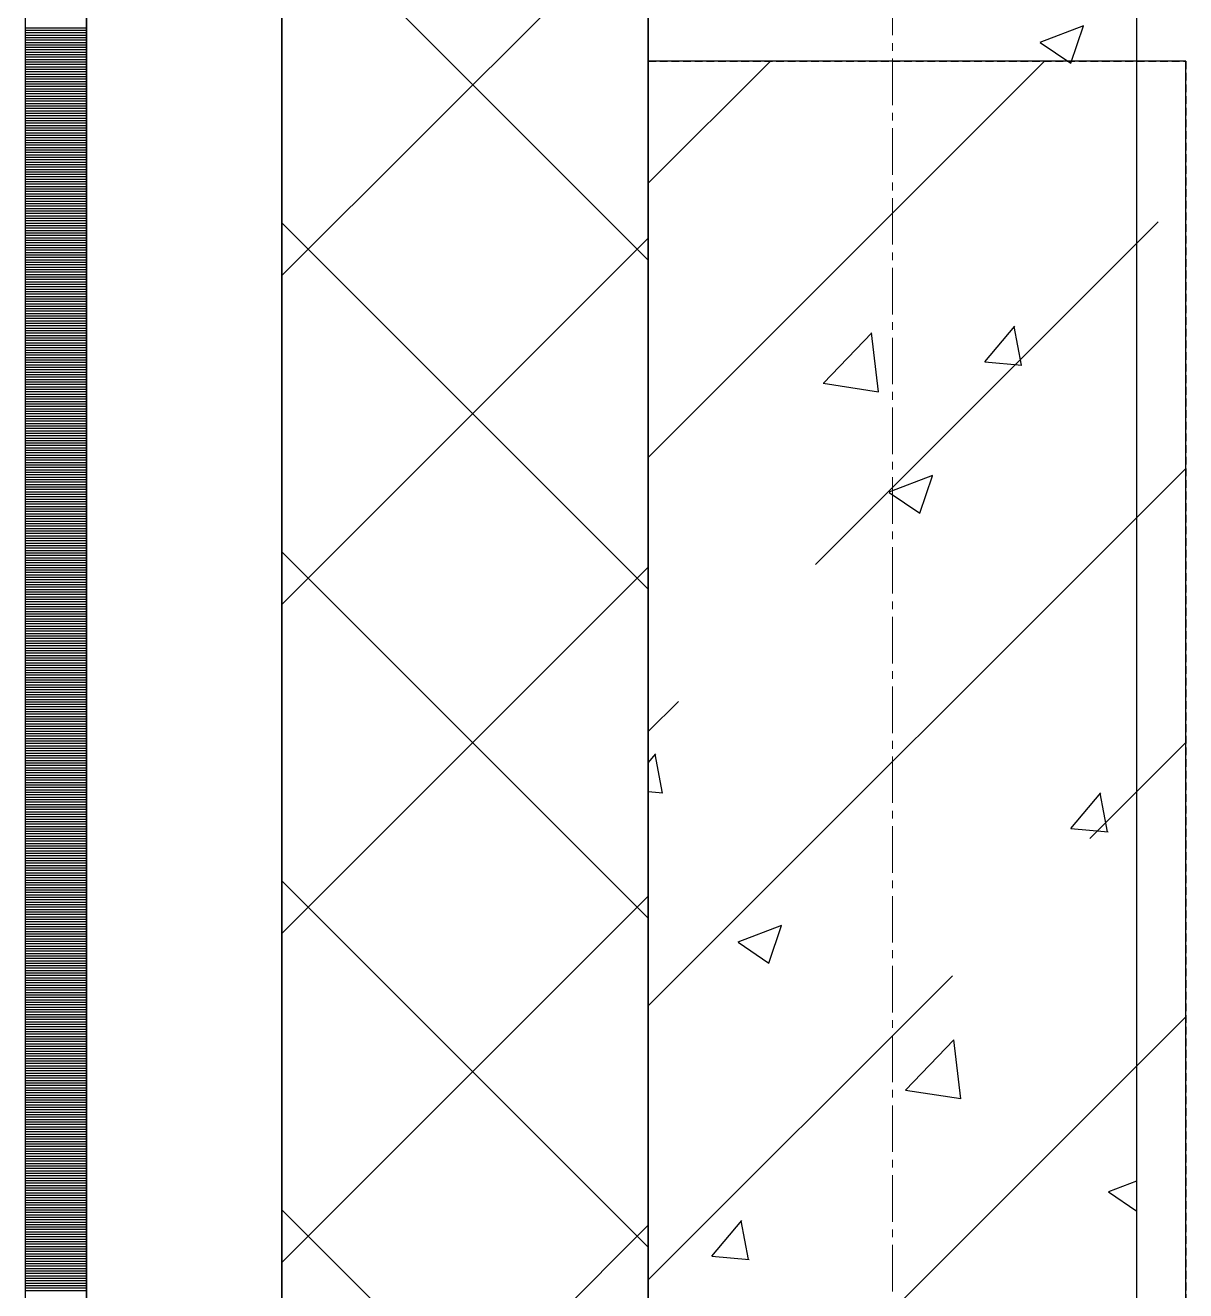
# Model space of a CAD drawing. Header units: millimetres. Extents: x -231292 to 573618, y -153144 to 564035.
# Drawn here: x 8548 to 9023, y 196013 to 196531 of the extents above; entities that cross this region are included whole.
import ezdxf

# ---------------------------------------------------------------- set-up
doc = ezdxf.new("R2010")
doc.units = ezdxf.units.MM
doc.linetypes.add('CENTER2', pattern=[28.575, 19.05, -3.175, 3.175, -3.175])
doc.linetypes.add('HIDDEN2', pattern=[4.7625, 3.175, -1.5875])
doc.layers.get('0').update_dxf_attribs({"color": 250})
for name, color, linetype, lineweight in [('АР_Колонны', 250, 'Continuous', 35), ('АР_Стены ЖБ', 250, 'Continuous', 35), ('АР_Стены ПЕНОблок', 250, 'Continuous', 20), ('АР_Тонкая', 250, 'Continuous', 5), ('АР_Утеплитель', 250, 'Continuous', 0), ('АР_Штриховка', 250, 'Continuous', 0), ('РД_Оси_100', 250, 'Continuous', 0)]:
    doc.layers.add(name, color=color, linetype=linetype, lineweight=lineweight)

# ---------------------------------------------------------------- blocks, each defined once
blk = doc.blocks.new('оси_рен')
at = {"layer": 'РД_Оси_100', "color": 251, "linetype": 'CENTER2', "true_color": 0x636466}
blk.add_line((1195652.916, 135558.25), (1195652.916, 223268.25), dxfattribs=at)

msp = doc.modelspace()

# ---------------------------------------------------------------- linework, layer by layer
at = {"layer": 'АР_Колонны', "color": 18, "linetype": 'HIDDEN2', "lineweight": 25, "true_color": 0x000000}
for p, q in [((8803.243, 196516.253), (9023.243, 196516.253)), ((8803.243, 195316.253), (8803.243, 196516.253)), ((9023.243, 196516.253), (9023.243, 195316.253))]:
    msp.add_line(p, q, dxfattribs=at)
at = {"layer": 'АР_Колонны', "color": 18, "linetype": 'Continuous', "lineweight": 25, "true_color": 0x000000}
for p, q in [((9023.243, 196516.253), (8803.243, 196516.253)), ((8803.243, 196516.253), (8803.243, 195316.253)), ((9023.243, 196516.253), (8803.243, 196516.253)), ((8803.243, 196516.253), (8803.243, 195316.253)), ((9023.243, 195316.253), (9023.243, 196516.253)), ((9023.243, 195316.253), (9023.243, 196516.253))]:
    msp.add_line(p, q, dxfattribs=at)
at = {"layer": 'АР_Стены ЖБ', "color": 18, "linetype": 'Continuous', "lineweight": 25, "true_color": 0x000000}
for p, q in [((9023.243, 196516.253), (8803.243, 196516.253)), ((8803.243, 196516.253), (8803.243, 195316.253)), ((9023.243, 195316.253), (9023.243, 196516.253))]:
    msp.add_line(p, q, dxfattribs=at)
at = {"layer": 'АР_Стены ПЕНОблок', "color": 18, "linetype": 'Continuous', "lineweight": 25, "true_color": 0x000000}
for p, q in [((8803.243, 263866.253), (8803.243, 187666.253)), ((9003.243, 187666.253), (9003.243, 263866.253))]:
    msp.add_line(p, q, dxfattribs=at)
at = {"layer": 'АР_Тонкая', "color": 18, "linetype": 'Continuous', "lineweight": 25, "true_color": 0x000000}
for p, q in [((8548.243, 263866.253), (8548.243, 187666.253)), ((8573.243, 263866.253), (8573.243, 187666.253)), ((8573.243, 187666.253), (8573.243, 263866.253)), ((8653.243, 187666.253), (8653.243, 263866.253))]:
    msp.add_line(p, q, dxfattribs=at)
at = {"layer": 'АР_Утеплитель', "color": 18, "linetype": 'Continuous', "lineweight": 25, "true_color": 0x000000}
for p, q in [((8653.243, 263866.253), (8653.243, 187666.253)), ((8803.243, 187666.253), (8803.243, 263866.253))]:
    msp.add_line(p, q, dxfattribs=at)
at = {"layer": 'АР_Штриховка', "color": 18, "linetype": 'Continuous', "lineweight": 25, "true_color": 0x000000}
for p, q in [((8803.243, 196434.814), (8653.243, 196584.814)), ((8653.243, 196428.527), (8803.243, 196578.527)), ((8548.243, 196530.002), (8573.243, 196530.002)), ((8548.243, 196529.002), (8573.243, 196529.002)), ((8963.715, 196524.118), (8981.5, 196530.945)), ((8976.273, 196515.412), (8981.423, 196530.761)), ((8548.243, 196528.002), (8573.243, 196528.002)), ((8548.243, 196527.002), (8573.243, 196527.002)), ((8548.243, 196526.002), (8573.243, 196526.002)), ((8548.243, 196525.002), (8573.243, 196525.002)), ((8548.243, 196524.002), (8573.243, 196524.002)), ((8963.632, 196523.935), (8976.267, 196515.413)), ((8548.243, 196523.002), (8573.243, 196523.002)), ((8548.243, 196522.002), (8573.243, 196522.002)), ((8548.243, 196521.002), (8573.243, 196521.002)), ((8548.243, 196520.002), (8573.243, 196520.002)), ((8548.243, 196519.002), (8573.243, 196519.002)), ((8548.243, 196518.002), (8573.243, 196518.002)), ((8548.243, 196517.002), (8573.243, 196517.002)), ((8548.243, 196516.002), (8573.243, 196516.002)), ((8548.243, 196515.002), (8573.243, 196515.002)), ((8548.243, 196514.002), (8573.243, 196514.002)), ((8803.243, 196354.021), (8965.475, 196516.253)), ((8803.243, 196466.274), (8853.222, 196516.253)), ((8548.243, 196513.002), (8573.243, 196513.002)), ((8548.243, 196512.002), (8573.243, 196512.002)), ((8548.243, 196511.002), (8573.243, 196511.002)), ((8548.243, 196510.002), (8573.243, 196510.002)), ((8548.243, 196509.002), (8573.243, 196509.002)), ((8548.243, 196508.002), (8573.243, 196508.002)), ((8548.243, 196507.002), (8573.243, 196507.002)), ((8548.243, 196506.002), (8573.243, 196506.002)), ((8548.243, 196505.002), (8573.243, 196505.002)), ((8548.243, 196504.002), (8573.243, 196504.002)), ((8548.243, 196503.002), (8573.243, 196503.002)), ((8548.243, 196502.002), (8573.243, 196502.002)), ((8548.243, 196501.002), (8573.243, 196501.002)), ((8548.243, 196500.002), (8573.243, 196500.002)), ((8548.243, 196499.002), (8573.243, 196499.002)), ((8548.243, 196498.002), (8573.243, 196498.002)), ((8548.243, 196497.002), (8573.243, 196497.002)), ((8548.243, 196496.002), (8573.243, 196496.002)), ((8548.243, 196495.002), (8573.243, 196495.002)), ((8548.243, 196494.002), (8573.243, 196494.002)), ((8548.243, 196493.002), (8573.243, 196493.002)), ((8548.243, 196492.002), (8573.243, 196492.002)), ((8548.243, 196491.002), (8573.243, 196491.002)), ((8548.243, 196490.002), (8573.243, 196490.002)), ((8548.243, 196489.002), (8573.243, 196489.002)), ((8548.243, 196488.002), (8573.243, 196488.002)), ((8548.243, 196487.002), (8573.243, 196487.002)), ((8548.243, 196486.002), (8573.243, 196486.002)), ((8548.243, 196485.002), (8573.243, 196485.002)), ((8548.243, 196484.002), (8573.243, 196484.002)), ((8548.243, 196483.002), (8573.243, 196483.002)), ((8548.243, 196482.002), (8573.243, 196482.002)), ((8548.243, 196481.002), (8573.243, 196481.002)), ((8548.243, 196480.002), (8573.243, 196480.002)), ((8548.243, 196479.002), (8573.243, 196479.002)), ((8548.243, 196478.002), (8573.243, 196478.002)), ((8548.243, 196477.002), (8573.243, 196477.002)), ((8548.243, 196476.002), (8573.243, 196476.002)), ((8548.243, 196475.002), (8573.243, 196475.002)), ((8548.243, 196474.002), (8573.243, 196474.002)), ((8548.243, 196473.002), (8573.243, 196473.002)), ((8548.243, 196472.002), (8573.243, 196472.002)), ((8548.243, 196471.002), (8573.243, 196471.002)), ((8548.243, 196470.002), (8573.243, 196470.002)), ((8548.243, 196469.002), (8573.243, 196469.002)), ((8548.243, 196468.002), (8573.243, 196468.002)), ((8548.243, 196467.002), (8573.243, 196467.002)), ((8548.243, 196466.002), (8573.243, 196466.002)), ((8548.243, 196465.002), (8573.243, 196465.002)), ((8548.243, 196464.002), (8573.243, 196464.002)), ((8548.243, 196463.002), (8573.243, 196463.002)), ((8548.243, 196462.002), (8573.243, 196462.002)), ((8548.243, 196461.002), (8573.243, 196461.002)), ((8548.243, 196460.002), (8573.243, 196460.002)), ((8548.243, 196459.002), (8573.243, 196459.002)), ((8548.243, 196458.002), (8573.243, 196458.002)), ((8548.243, 196457.002), (8573.243, 196457.002)), ((8548.243, 196456.002), (8573.243, 196456.002)), ((8548.243, 196455.002), (8573.243, 196455.002)), ((8548.243, 196454.002), (8573.243, 196454.002)), ((8548.243, 196453.002), (8573.243, 196453.002)), ((8548.243, 196452.002), (8573.243, 196452.002)), ((8548.243, 196451.002), (8573.243, 196451.002)), ((8548.243, 196450.002), (8573.243, 196450.002)), ((8548.243, 196449.002), (8573.243, 196449.002)), ((8548.243, 196448.002), (8573.243, 196448.002)), ((8548.243, 196447.002), (8573.243, 196447.002)), ((8803.243, 196300.11), (8653.243, 196450.11)), ((8871.703, 196310.228), (9012.02, 196450.544)), ((8548.243, 196446.002), (8573.243, 196446.002)), ((8548.243, 196445.002), (8573.243, 196445.002)), ((8548.243, 196444.002), (8573.243, 196444.002)), ((8548.243, 196443.002), (8573.243, 196443.002)), ((8548.243, 196442.002), (8573.243, 196442.002)), ((8548.243, 196441.002), (8573.243, 196441.002)), ((8653.243, 196293.823), (8803.243, 196443.823)), ((8548.243, 196440.002), (8573.243, 196440.002)), ((8548.243, 196439.002), (8573.243, 196439.002)), ((8548.243, 196438.002), (8573.243, 196438.002)), ((8548.243, 196437.002), (8573.243, 196437.002)), ((8548.243, 196436.002), (8573.243, 196436.002)), ((8548.243, 196435.002), (8573.243, 196435.002)), ((8548.243, 196434.002), (8573.243, 196434.002)), ((8548.243, 196433.002), (8573.243, 196433.002)), ((8548.243, 196432.002), (8573.243, 196432.002)), ((8548.243, 196431.002), (8573.243, 196431.002)), ((8548.243, 196430.002), (8573.243, 196430.002)), ((8548.243, 196429.002), (8573.243, 196429.002)), ((8548.243, 196428.002), (8573.243, 196428.002)), ((8548.243, 196427.002), (8573.243, 196427.002)), ((8548.243, 196426.002), (8573.243, 196426.002)), ((8548.243, 196425.002), (8573.243, 196425.002)), ((8548.243, 196424.002), (8573.243, 196424.002)), ((8548.243, 196423.002), (8573.243, 196423.002)), ((8548.243, 196422.002), (8573.243, 196422.002)), ((8548.243, 196421.002), (8573.243, 196421.002)), ((8548.243, 196420.002), (8573.243, 196420.002)), ((8548.243, 196419.002), (8573.243, 196419.002)), ((8548.243, 196418.002), (8573.243, 196418.002)), ((8548.243, 196417.002), (8573.243, 196417.002)), ((8548.243, 196416.002), (8573.243, 196416.002)), ((8548.243, 196415.002), (8573.243, 196415.002)), ((8548.243, 196414.002), (8573.243, 196414.002)), ((8548.243, 196413.002), (8573.243, 196413.002)), ((8548.243, 196412.002), (8573.243, 196412.002)), ((8548.243, 196411.002), (8573.243, 196411.002)), ((8548.243, 196410.002), (8573.243, 196410.002)), ((8548.243, 196409.002), (8573.243, 196409.002)), ((8548.243, 196408.002), (8573.243, 196408.002)), ((8548.243, 196407.002), (8573.243, 196407.002)), ((8548.243, 196406.002), (8573.243, 196406.002)), ((8548.243, 196405.002), (8573.243, 196405.002)), ((8874.932, 196384.411), (8894.716, 196405.03)), ((8897.481, 196380.902), (8894.675, 196405.025)), ((8941.026, 196393.151), (8953.271, 196407.744)), ((8955.975, 196391.77), (8953.038, 196407.691)), ((8548.243, 196404.002), (8573.243, 196404.002)), ((8548.243, 196403.002), (8573.243, 196403.002)), ((8548.243, 196402.002), (8573.243, 196402.002)), ((8548.243, 196401.002), (8573.243, 196401.002)), ((8548.243, 196400.002), (8573.243, 196400.002)), ((8548.243, 196399.002), (8573.243, 196399.002)), ((8548.243, 196398.002), (8573.243, 196398.002)), ((8548.243, 196397.002), (8573.243, 196397.002)), ((8548.243, 196396.002), (8573.243, 196396.002)), ((8548.243, 196395.002), (8573.243, 196395.002)), ((8548.243, 196394.002), (8573.243, 196394.002)), ((8548.243, 196393.002), (8573.243, 196393.002)), ((8548.243, 196392.002), (8573.243, 196392.002)), ((8548.243, 196391.002), (8573.243, 196391.002)), ((8548.243, 196390.002), (8573.243, 196390.002)), ((8941.025, 196393.141), (8956.207, 196391.813)), ((8548.243, 196389.002), (8573.243, 196389.002)), ((8548.243, 196388.002), (8573.243, 196388.002)), ((8548.243, 196387.002), (8573.243, 196387.002)), ((8548.243, 196386.002), (8573.243, 196386.002)), ((8548.243, 196385.002), (8573.243, 196385.002)), ((8548.243, 196384.002), (8573.243, 196384.002)), ((8874.902, 196384.475), (8897.492, 196380.972)), ((8548.243, 196383.002), (8573.243, 196383.002)), ((8548.243, 196382.002), (8573.243, 196382.002)), ((8548.243, 196381.002), (8573.243, 196381.002)), ((8548.243, 196380.002), (8573.243, 196380.002)), ((8548.243, 196379.002), (8573.243, 196379.002)), ((8548.243, 196378.002), (8573.243, 196378.002)), ((8548.243, 196377.002), (8573.243, 196377.002)), ((8548.243, 196376.002), (8573.243, 196376.002)), ((8548.243, 196375.002), (8573.243, 196375.002)), ((8548.243, 196374.002), (8573.243, 196374.002)), ((8548.243, 196373.002), (8573.243, 196373.002)), ((8548.243, 196372.002), (8573.243, 196372.002)), ((8548.243, 196371.002), (8573.243, 196371.002)), ((8548.243, 196370.002), (8573.243, 196370.002)), ((8548.243, 196369.002), (8573.243, 196369.002)), ((8548.243, 196368.002), (8573.243, 196368.002)), ((8548.243, 196367.002), (8573.243, 196367.002)), ((8548.243, 196366.002), (8573.243, 196366.002)), ((8548.243, 196365.002), (8573.243, 196365.002)), ((8548.243, 196364.002), (8573.243, 196364.002)), ((8548.243, 196363.002), (8573.243, 196363.002)), ((8548.243, 196362.002), (8573.243, 196362.002)), ((8548.243, 196361.002), (8573.243, 196361.002)), ((8548.243, 196360.002), (8573.243, 196360.002)), ((8548.243, 196359.002), (8573.243, 196359.002)), ((8548.243, 196358.002), (8573.243, 196358.002)), ((8548.243, 196357.002), (8573.243, 196357.002)), ((8548.243, 196356.002), (8573.243, 196356.002)), ((8548.243, 196355.002), (8573.243, 196355.002)), ((8548.243, 196354.002), (8573.243, 196354.002)), ((8548.243, 196353.002), (8573.243, 196353.002)), ((8548.243, 196352.002), (8573.243, 196352.002)), ((8548.243, 196351.002), (8573.243, 196351.002)), ((8548.243, 196350.002), (8573.243, 196350.002)), ((8548.243, 196349.002), (8573.243, 196349.002)), ((8548.243, 196348.002), (8573.243, 196348.002)), ((8803.243, 196129.514), (9023.243, 196349.514)), ((8548.243, 196347.002), (8573.243, 196347.002)), ((8548.243, 196346.002), (8573.243, 196346.002)), ((8548.243, 196345.002), (8573.243, 196345.002)), ((8548.243, 196344.002), (8573.243, 196344.002)), ((8548.243, 196343.002), (8573.243, 196343.002)), ((8901.913, 196339.93), (8919.698, 196346.757)), ((8914.471, 196331.224), (8919.621, 196346.573)), ((8548.243, 196342.002), (8573.243, 196342.002)), ((8548.243, 196341.002), (8573.243, 196341.002)), ((8548.243, 196340.002), (8573.243, 196340.002)), ((8548.243, 196339.002), (8573.243, 196339.002)), ((8548.243, 196338.002), (8573.243, 196338.002)), ((8901.83, 196339.747), (8914.465, 196331.225)), ((8548.243, 196337.002), (8573.243, 196337.002)), ((8548.243, 196336.002), (8573.243, 196336.002)), ((8548.243, 196335.002), (8573.243, 196335.002)), ((8548.243, 196334.002), (8573.243, 196334.002)), ((8548.243, 196333.002), (8573.243, 196333.002)), ((8548.243, 196332.002), (8573.243, 196332.002)), ((8548.243, 196331.002), (8573.243, 196331.002)), ((8548.243, 196330.002), (8573.243, 196330.002)), ((8548.243, 196329.002), (8573.243, 196329.002)), ((8548.243, 196328.002), (8573.243, 196328.002)), ((8548.243, 196327.002), (8573.243, 196327.002)), ((8548.243, 196326.002), (8573.243, 196326.002)), ((8548.243, 196325.002), (8573.243, 196325.002)), ((8548.243, 196324.002), (8573.243, 196324.002)), ((8548.243, 196323.002), (8573.243, 196323.002)), ((8548.243, 196322.002), (8573.243, 196322.002)), ((8548.243, 196321.002), (8573.243, 196321.002)), ((8548.243, 196320.002), (8573.243, 196320.002)), ((8548.243, 196319.002), (8573.243, 196319.002)), ((8548.243, 196318.002), (8573.243, 196318.002)), ((8548.243, 196317.002), (8573.243, 196317.002)), ((8548.243, 196316.002), (8573.243, 196316.002)), ((8548.243, 196315.002), (8573.243, 196315.002)), ((8548.243, 196314.002), (8573.243, 196314.002)), ((8548.243, 196313.002), (8573.243, 196313.002)), ((8548.243, 196312.002), (8573.243, 196312.002)), ((8803.243, 196165.407), (8653.243, 196315.407)), ((8548.243, 196311.002), (8573.243, 196311.002)), ((8548.243, 196310.002), (8573.243, 196310.002)), ((8548.243, 196309.002), (8573.243, 196309.002)), ((8548.243, 196308.002), (8573.243, 196308.002)), ((8548.243, 196307.002), (8573.243, 196307.002)), ((8653.243, 196159.12), (8803.243, 196309.12)), ((8548.243, 196306.002), (8573.243, 196306.002)), ((8548.243, 196305.002), (8573.243, 196305.002)), ((8548.243, 196304.002), (8573.243, 196304.002)), ((8548.243, 196303.002), (8573.243, 196303.002)), ((8548.243, 196302.002), (8573.243, 196302.002)), ((8548.243, 196301.002), (8573.243, 196301.002)), ((8548.243, 196300.002), (8573.243, 196300.002)), ((8548.243, 196299.002), (8573.243, 196299.002)), ((8548.243, 196298.002), (8573.243, 196298.002)), ((8548.243, 196297.002), (8573.243, 196297.002)), ((8548.243, 196296.002), (8573.243, 196296.002)), ((8548.243, 196295.002), (8573.243, 196295.002)), ((8548.243, 196294.002), (8573.243, 196294.002)), ((8548.243, 196293.002), (8573.243, 196293.002)), ((8548.243, 196292.002), (8573.243, 196292.002)), ((8548.243, 196291.002), (8573.243, 196291.002)), ((8548.243, 196290.002), (8573.243, 196290.002)), ((8548.243, 196289.002), (8573.243, 196289.002)), ((8548.243, 196288.002), (8573.243, 196288.002)), ((8548.243, 196287.002), (8573.243, 196287.002)), ((8548.243, 196286.002), (8573.243, 196286.002)), ((8548.243, 196285.002), (8573.243, 196285.002)), ((8548.243, 196284.002), (8573.243, 196284.002)), ((8548.243, 196283.002), (8573.243, 196283.002)), ((8548.243, 196282.002), (8573.243, 196282.002)), ((8548.243, 196281.002), (8573.243, 196281.002)), ((8548.243, 196280.002), (8573.243, 196280.002)), ((8548.243, 196279.002), (8573.243, 196279.002)), ((8548.243, 196278.002), (8573.243, 196278.002)), ((8548.243, 196277.002), (8573.243, 196277.002)), ((8548.243, 196276.002), (8573.243, 196276.002)), ((8548.243, 196275.002), (8573.243, 196275.002)), ((8548.243, 196274.002), (8573.243, 196274.002)), ((8548.243, 196273.002), (8573.243, 196273.002)), ((8548.243, 196272.002), (8573.243, 196272.002)), ((8548.243, 196271.002), (8573.243, 196271.002)), ((8548.243, 196270.002), (8573.243, 196270.002)), ((8548.243, 196269.002), (8573.243, 196269.002)), ((8548.243, 196268.002), (8573.243, 196268.002)), ((8548.243, 196267.002), (8573.243, 196267.002)), ((8548.243, 196266.002), (8573.243, 196266.002)), ((8548.243, 196265.002), (8573.243, 196265.002)), ((8548.243, 196264.002), (8573.243, 196264.002)), ((8548.243, 196263.002), (8573.243, 196263.002)), ((8548.243, 196262.002), (8573.243, 196262.002)), ((8548.243, 196261.002), (8573.243, 196261.002)), ((8548.243, 196260.002), (8573.243, 196260.002)), ((8548.243, 196259.002), (8573.243, 196259.002)), ((8548.243, 196258.002), (8573.243, 196258.002)), ((8548.243, 196257.002), (8573.243, 196257.002)), ((8548.243, 196256.002), (8573.243, 196256.002)), ((8548.243, 196255.002), (8573.243, 196255.002)), ((8548.243, 196254.002), (8573.243, 196254.002)), ((8548.243, 196253.002), (8573.243, 196253.002)), ((8548.243, 196252.002), (8573.243, 196252.002)), ((8548.243, 196251.002), (8573.243, 196251.002)), ((8548.243, 196250.002), (8573.243, 196250.002)), ((8803.243, 196241.768), (8815.576, 196254.101)), ((8548.243, 196249.002), (8573.243, 196249.002)), ((8548.243, 196248.002), (8573.243, 196248.002)), ((8548.243, 196247.002), (8573.243, 196247.002)), ((8548.243, 196246.002), (8573.243, 196246.002)), ((8548.243, 196245.002), (8573.243, 196245.002)), ((8548.243, 196244.002), (8573.243, 196244.002)), ((8548.243, 196243.002), (8573.243, 196243.002)), ((8548.243, 196242.002), (8573.243, 196242.002)), ((8548.243, 196241.002), (8573.243, 196241.002)), ((8548.243, 196240.002), (8573.243, 196240.002)), ((8548.243, 196239.002), (8573.243, 196239.002)), ((8548.243, 196238.002), (8573.243, 196238.002)), ((8548.243, 196237.002), (8573.243, 196237.002)), ((8548.243, 196236.002), (8573.243, 196236.002)), ((8548.243, 196235.002), (8573.243, 196235.002)), ((8548.243, 196234.002), (8573.243, 196234.002)), ((8983.956, 196197.974), (9023.243, 196237.261)), ((8548.243, 196233.002), (8573.243, 196233.002)), ((8548.243, 196232.002), (8573.243, 196232.002)), ((8548.243, 196231.002), (8573.243, 196231.002)), ((8548.243, 196230.002), (8573.243, 196230.002)), ((8548.243, 196229.002), (8573.243, 196229.002)), ((8803.243, 196228.948), (8806.329, 196232.626)), ((8809.033, 196216.652), (8806.097, 196232.574)), ((8548.243, 196228.002), (8573.243, 196228.002)), ((8548.243, 196227.002), (8573.243, 196227.002)), ((8548.243, 196226.002), (8573.243, 196226.002)), ((8548.243, 196225.002), (8573.243, 196225.002)), ((8548.243, 196224.002), (8573.243, 196224.002)), ((8548.243, 196223.002), (8573.243, 196223.002)), ((8548.243, 196222.002), (8573.243, 196222.002)), ((8548.243, 196221.002), (8573.243, 196221.002)), ((8548.243, 196220.002), (8573.243, 196220.002)), ((8548.243, 196219.002), (8573.243, 196219.002)), ((8548.243, 196218.002), (8573.243, 196218.002)), ((8548.243, 196217.002), (8573.243, 196217.002)), ((8548.243, 196216.002), (8573.243, 196216.002)), ((8548.243, 196215.002), (8573.243, 196215.002)), ((8548.243, 196214.002), (8573.243, 196214.002)), ((8548.243, 196213.002), (8573.243, 196213.002)), ((8803.243, 196217.222), (8809.266, 196216.695)), ((8976.269, 196202.094), (8988.514, 196216.687)), ((8991.218, 196200.713), (8988.281, 196216.634)), ((8548.243, 196212.002), (8573.243, 196212.002)), ((8548.243, 196211.002), (8573.243, 196211.002)), ((8548.243, 196210.002), (8573.243, 196210.002)), ((8548.243, 196209.002), (8573.243, 196209.002)), ((8548.243, 196208.002), (8573.243, 196208.002)), ((8548.243, 196207.002), (8573.243, 196207.002)), ((8548.243, 196206.002), (8573.243, 196206.002)), ((8548.243, 196205.002), (8573.243, 196205.002)), ((8548.243, 196204.002), (8573.243, 196204.002)), ((8548.243, 196203.002), (8573.243, 196203.002)), ((8548.243, 196202.002), (8573.243, 196202.002)), ((8548.243, 196201.002), (8573.243, 196201.002)), ((8548.243, 196200.002), (8573.243, 196200.002)), ((8548.243, 196199.002), (8573.243, 196199.002)), ((8548.243, 196198.002), (8573.243, 196198.002)), ((8976.268, 196202.084), (8991.45, 196200.756)), ((8548.243, 196197.002), (8573.243, 196197.002)), ((8548.243, 196196.002), (8573.243, 196196.002)), ((8548.243, 196195.002), (8573.243, 196195.002)), ((8548.243, 196194.002), (8573.243, 196194.002)), ((8548.243, 196193.002), (8573.243, 196193.002)), ((8548.243, 196192.002), (8573.243, 196192.002)), ((8548.243, 196191.002), (8573.243, 196191.002)), ((8548.243, 196190.002), (8573.243, 196190.002)), ((8548.243, 196189.002), (8573.243, 196189.002)), ((8548.243, 196188.002), (8573.243, 196188.002)), ((8548.243, 196187.002), (8573.243, 196187.002)), ((8548.243, 196186.002), (8573.243, 196186.002)), ((8548.243, 196185.002), (8573.243, 196185.002)), ((8548.243, 196184.002), (8573.243, 196184.002)), ((8548.243, 196183.002), (8573.243, 196183.002)), ((8548.243, 196182.002), (8573.243, 196182.002)), ((8548.243, 196181.002), (8573.243, 196181.002)), ((8548.243, 196180.002), (8573.243, 196180.002)), ((8548.243, 196179.002), (8573.243, 196179.002)), ((8548.243, 196178.002), (8573.243, 196178.002)), ((8548.243, 196177.002), (8573.243, 196177.002)), ((8803.243, 196030.703), (8653.243, 196180.703)), ((8548.243, 196176.002), (8573.243, 196176.002)), ((8548.243, 196175.002), (8573.243, 196175.002)), ((8548.243, 196174.002), (8573.243, 196174.002)), ((8548.243, 196173.002), (8573.243, 196173.002)), ((8548.243, 196172.002), (8573.243, 196172.002)), ((8653.243, 196024.416), (8803.243, 196174.416)), ((8548.243, 196171.002), (8573.243, 196171.002)), ((8548.243, 196170.002), (8573.243, 196170.002)), ((8548.243, 196169.002), (8573.243, 196169.002)), ((8548.243, 196168.002), (8573.243, 196168.002)), ((8548.243, 196167.002), (8573.243, 196167.002)), ((8548.243, 196166.002), (8573.243, 196166.002)), ((8548.243, 196165.002), (8573.243, 196165.002)), ((8548.243, 196164.002), (8573.243, 196164.002)), ((8548.243, 196163.002), (8573.243, 196163.002)), ((8548.243, 196162.002), (8573.243, 196162.002)), ((8840.111, 196155.742), (8857.896, 196162.569)), ((8852.669, 196147.036), (8857.819, 196162.385)), ((8548.243, 196161.002), (8573.243, 196161.002)), ((8548.243, 196160.002), (8573.243, 196160.002)), ((8548.243, 196159.002), (8573.243, 196159.002)), ((8548.243, 196158.002), (8573.243, 196158.002)), ((8548.243, 196157.002), (8573.243, 196157.002)), ((8548.243, 196156.002), (8573.243, 196156.002)), ((8548.243, 196155.002), (8573.243, 196155.002)), ((8548.243, 196154.002), (8573.243, 196154.002)), ((8548.243, 196153.002), (8573.243, 196153.002)), ((8548.243, 196152.002), (8573.243, 196152.002)), ((8548.243, 196151.002), (8573.243, 196151.002)), ((8840.028, 196155.559), (8852.663, 196147.037)), ((8548.243, 196150.002), (8573.243, 196150.002)), ((8548.243, 196149.002), (8573.243, 196149.002)), ((8548.243, 196148.002), (8573.243, 196148.002)), ((8548.243, 196147.002), (8573.243, 196147.002)), ((8548.243, 196146.002), (8573.243, 196146.002)), ((8548.243, 196145.002), (8573.243, 196145.002)), ((8548.243, 196144.002), (8573.243, 196144.002)), ((8548.243, 196143.002), (8573.243, 196143.002)), ((8548.243, 196142.002), (8573.243, 196142.002)), ((8548.243, 196141.002), (8573.243, 196141.002)), ((8803.243, 196017.261), (8927.83, 196141.848)), ((8548.243, 196140.002), (8573.243, 196140.002)), ((8548.243, 196139.002), (8573.243, 196139.002)), ((8548.243, 196138.002), (8573.243, 196138.002)), ((8548.243, 196137.002), (8573.243, 196137.002)), ((8548.243, 196136.002), (8573.243, 196136.002)), ((8548.243, 196135.002), (8573.243, 196135.002)), ((8548.243, 196134.002), (8573.243, 196134.002)), ((8548.243, 196133.002), (8573.243, 196133.002)), ((8548.243, 196132.002), (8573.243, 196132.002)), ((8548.243, 196131.002), (8573.243, 196131.002)), ((8548.243, 196130.002), (8573.243, 196130.002)), ((8548.243, 196129.002), (8573.243, 196129.002)), ((8548.243, 196128.002), (8573.243, 196128.002)), ((8548.243, 196127.002), (8573.243, 196127.002)), ((8548.243, 196126.002), (8573.243, 196126.002)), ((8548.243, 196125.002), (8573.243, 196125.002)), ((8803.243, 195905.008), (9023.243, 196125.008)), ((8548.243, 196124.002), (8573.243, 196124.002)), ((8548.243, 196123.002), (8573.243, 196123.002)), ((8548.243, 196122.002), (8573.243, 196122.002)), ((8548.243, 196121.002), (8573.243, 196121.002)), ((8548.243, 196120.002), (8573.243, 196120.002)), ((8548.243, 196119.002), (8573.243, 196119.002)), ((8548.243, 196118.002), (8573.243, 196118.002)), ((8548.243, 196117.002), (8573.243, 196117.002)), ((8548.243, 196116.002), (8573.243, 196116.002)), ((8548.243, 196115.002), (8573.243, 196115.002)), ((8908.607, 196094.942), (8928.391, 196115.561)), ((8931.156, 196091.434), (8928.349, 196115.556)), ((8548.243, 196114.002), (8573.243, 196114.002)), ((8548.243, 196113.002), (8573.243, 196113.002)), ((8548.243, 196112.002), (8573.243, 196112.002)), ((8548.243, 196111.002), (8573.243, 196111.002)), ((8548.243, 196110.002), (8573.243, 196110.002)), ((8548.243, 196109.002), (8573.243, 196109.002)), ((8548.243, 196108.002), (8573.243, 196108.002)), ((8548.243, 196107.002), (8573.243, 196107.002)), ((8548.243, 196106.002), (8573.243, 196106.002)), ((8548.243, 196105.002), (8573.243, 196105.002)), ((8548.243, 196104.002), (8573.243, 196104.002)), ((8548.243, 196103.002), (8573.243, 196103.002)), ((8548.243, 196102.002), (8573.243, 196102.002)), ((8548.243, 196101.002), (8573.243, 196101.002)), ((8548.243, 196100.002), (8573.243, 196100.002)), ((8548.243, 196099.002), (8573.243, 196099.002)), ((8548.243, 196098.002), (8573.243, 196098.002)), ((8548.243, 196097.002), (8573.243, 196097.002)), ((8548.243, 196096.002), (8573.243, 196096.002)), ((8548.243, 196095.002), (8573.243, 196095.002)), ((8548.243, 196094.002), (8573.243, 196094.002)), ((8908.577, 196095.007), (8931.167, 196091.504)), ((8548.243, 196093.002), (8573.243, 196093.002)), ((8548.243, 196092.002), (8573.243, 196092.002)), ((8548.243, 196091.002), (8573.243, 196091.002)), ((8548.243, 196090.002), (8573.243, 196090.002)), ((8548.243, 196089.002), (8573.243, 196089.002)), ((8548.243, 196088.002), (8573.243, 196088.002)), ((8548.243, 196087.002), (8573.243, 196087.002)), ((8548.243, 196086.002), (8573.243, 196086.002)), ((8548.243, 196085.002), (8573.243, 196085.002)), ((8548.243, 196084.002), (8573.243, 196084.002)), ((8548.243, 196083.002), (8573.243, 196083.002)), ((8548.243, 196082.002), (8573.243, 196082.002)), ((8548.243, 196081.002), (8573.243, 196081.002)), ((8548.243, 196080.002), (8573.243, 196080.002)), ((8548.243, 196079.002), (8573.243, 196079.002)), ((8548.243, 196078.002), (8573.243, 196078.002)), ((8548.243, 196077.002), (8573.243, 196077.002)), ((8548.243, 196076.002), (8573.243, 196076.002)), ((8548.243, 196075.002), (8573.243, 196075.002)), ((8548.243, 196074.002), (8573.243, 196074.002)), ((8548.243, 196073.002), (8573.243, 196073.002)), ((8548.243, 196072.002), (8573.243, 196072.002)), ((8548.243, 196071.002), (8573.243, 196071.002)), ((8548.243, 196070.002), (8573.243, 196070.002)), ((8548.243, 196069.002), (8573.243, 196069.002)), ((8548.243, 196068.002), (8573.243, 196068.002)), ((8548.243, 196067.002), (8573.243, 196067.002)), ((8548.243, 196066.002), (8573.243, 196066.002)), ((8548.243, 196065.002), (8573.243, 196065.002)), ((8548.243, 196064.002), (8573.243, 196064.002)), ((8548.243, 196063.002), (8573.243, 196063.002)), ((8548.243, 196062.002), (8573.243, 196062.002)), ((8548.243, 196061.002), (8573.243, 196061.002)), ((8548.243, 196060.002), (8573.243, 196060.002)), ((8548.243, 196059.002), (8573.243, 196059.002)), ((8548.243, 196058.002), (8573.243, 196058.002)), ((8991.725, 196053.477), (9003.243, 196057.898)), ((8548.243, 196057.002), (8573.243, 196057.002)), ((8548.243, 196056.002), (8573.243, 196056.002)), ((8548.243, 196055.002), (8573.243, 196055.002)), ((8548.243, 196054.002), (8573.243, 196054.002)), ((8548.243, 196053.002), (8573.243, 196053.002)), ((8991.643, 196053.294), (9003.243, 196045.47)), ((8548.243, 196052.002), (8573.243, 196052.002)), ((8548.243, 196051.002), (8573.243, 196051.002)), ((8548.243, 196050.002), (8573.243, 196050.002)), ((8548.243, 196049.002), (8573.243, 196049.002)), ((8548.243, 196048.002), (8573.243, 196048.002)), ((8548.243, 196047.002), (8573.243, 196047.002)), ((8548.243, 196046.002), (8573.243, 196046.002)), ((8548.243, 196045.002), (8573.243, 196045.002)), ((8548.243, 196044.002), (8573.243, 196044.002)), ((8548.243, 196043.002), (8573.243, 196043.002)), ((8548.243, 196042.002), (8573.243, 196042.002)), ((8803.243, 195895.999), (8653.243, 196045.999)), ((8548.243, 196041.002), (8573.243, 196041.002)), ((8548.243, 196040.002), (8573.243, 196040.002)), ((8548.243, 196039.002), (8573.243, 196039.002)), ((8548.243, 196038.002), (8573.243, 196038.002)), ((8548.243, 196037.002), (8573.243, 196037.002)), ((8653.243, 195889.712), (8803.243, 196039.712)), ((8829.328, 196026.976), (8841.573, 196041.57)), ((8844.276, 196025.595), (8841.339, 196041.517)), ((8548.243, 196036.002), (8573.243, 196036.002)), ((8548.243, 196035.002), (8573.243, 196035.002)), ((8548.243, 196034.002), (8573.243, 196034.002)), ((8548.243, 196033.002), (8573.243, 196033.002)), ((8548.243, 196032.002), (8573.243, 196032.002)), ((8548.243, 196031.002), (8573.243, 196031.002)), ((8548.243, 196030.002), (8573.243, 196030.002)), ((8548.243, 196029.002), (8573.243, 196029.002)), ((8548.243, 196028.002), (8573.243, 196028.002)), ((8548.243, 196027.002), (8573.243, 196027.002)), ((8829.327, 196026.967), (8844.509, 196025.638)), ((8548.243, 196026.002), (8573.243, 196026.002)), ((8548.243, 196025.002), (8573.243, 196025.002)), ((8548.243, 196024.002), (8573.243, 196024.002)), ((8548.243, 196023.002), (8573.243, 196023.002)), ((8548.243, 196022.002), (8573.243, 196022.002)), ((8548.243, 196021.002), (8573.243, 196021.002)), ((8548.243, 196020.002), (8573.243, 196020.002)), ((8548.243, 196019.002), (8573.243, 196019.002)), ((8548.243, 196018.002), (8573.243, 196018.002)), ((8548.243, 196017.002), (8573.243, 196017.002)), ((8548.243, 196016.002), (8573.243, 196016.002)), ((8548.243, 196015.002), (8573.243, 196015.002)), ((8548.243, 196014.002), (8573.243, 196014.002)), ((8548.243, 196013.002), (8573.243, 196013.002))]:
    msp.add_line(p, q, dxfattribs=at)

# ---------------------------------------------------------------- block references
at = {"rotation": 359.999868838025}
msp.add_blockref('оси_рен', (-1186750.035, 50655.808), dxfattribs=at)

doc.saveas('drawing.dxf')
